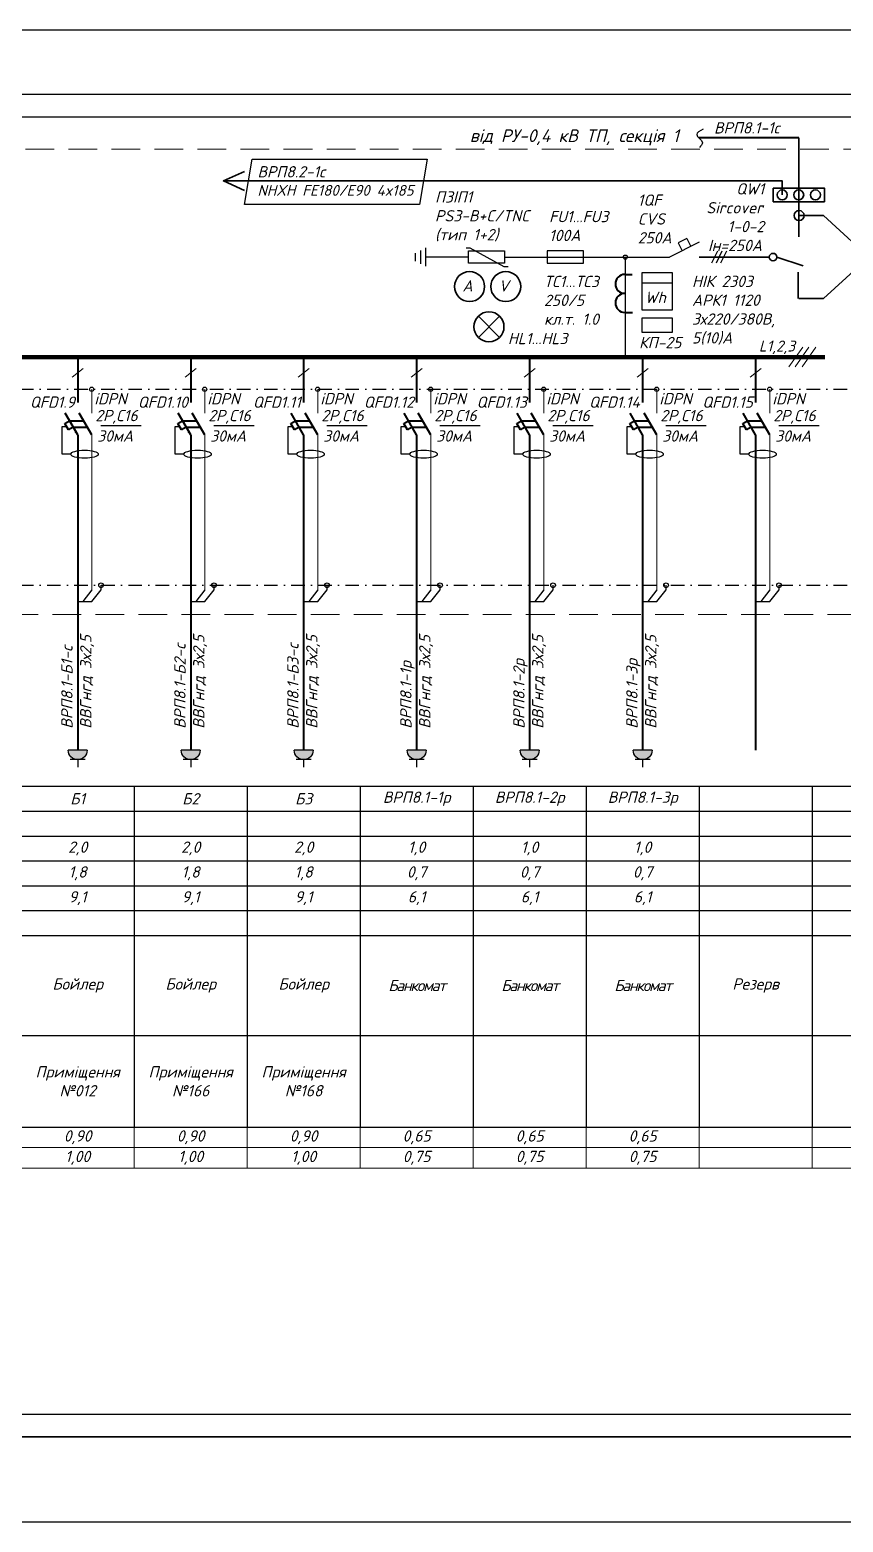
# Model space of a CAD drawing. Header units: millimetres. Extents: x -122434 to 1506205, y -201405 to 386015.
# Drawn here: x 856224 to 874218, y 152711 to 185736 of the extents above; entities that cross this region are included whole.
import ezdxf
from ezdxf.enums import TextEntityAlignment as Align

# ---------------------------------------------------------------- set-up
doc = ezdxf.new("R2010")
doc.units = ezdxf.units.MM
doc.linetypes.add('DASHDOTX2', pattern=[2, 1, -0.5, 0, -0.5])
doc.linetypes.add('DASHED', pattern=[9.525, 6.35, -3.175])
doc.layers.get('Defpoints').update_dxf_attribs({"color": 4})
doc.layers.add('Cхема', color=7, linetype='Continuous')
doc.layers.add('E_Зміни', color=7, linetype='Continuous')
doc.layers.add('Рамка внешняя', color=4, linetype='Continuous', lineweight=30, plot=False)
doc.styles.add('GOST 2.304', font='isocpeui.ttf')
doc.styles.add('ICO', font='isocpeui.ttf')
doc.styles.add('ГОСТ 2.304', font='isocpeui.ttf')

# ---------------------------------------------------------------- blocks, each defined once
blk = doc.blocks.new('*T76')
at = {"color": 0, "lineweight": -2, "transparency": 16777216}
for p, q in [((0, 0), (4000, 0)), ((0, 0), (0, -7540)), ((19000, 0), (19000, -3300)), ((24000, 0), (24000, -1650)), ((26500, 0), (26500, -7540)), ((29000, 0), (29000, -7540)), ((31500, 0), (31500, -7540)), ((34000, 0), (34000, -1100)), ((36500, 0), (36500, -1100)), ((39000, 0), (39000, -1100)), ((46500, 0), (46500, -1650)), ((49000, 0), (49000, -7540)), ((51500, 0), (51500, -7540)), ((54000, 0), (54000, -7540)), ((56500, 0), (56500, -1100)), ((59000, 0), (59000, -7540)), ((61500, 0), (61500, -7540)), ((64000, 0), (64000, -7540)), ((66500, 0), (66500, -7540)), ((69000, 0), (69000, -7540)), ((71500, 0), (71500, -7540)), ((81500, 0), (81500, -7540)), ((84000, 0), (84000, -3300)), ((86500, 0), (86500, -7540)), ((0, -550), (74000, -550)), ((4000, -550), (4000, -2200)), ((6500, -550), (6500, -1100)), ((14000, -550), (14000, -1650)), ((21500, -550), (21500, -1650)), ((41500, -550), (41500, -1650)), ((74000, -550), (74000, -7540)), ((76500, -550), (86500, -550)), ((79000, -550), (79000, -2200)), ((0, -1100), (11500, -1100)), ((14000, -1100), (16500, -1100)), ((16500, -1100), (16500, -1650)), ((19000, -1100), (21500, -1100)), ((24000, -1100), (31500, -1100)), ((41500, -1100), (64000, -1100)), ((66500, -1100), (69000, -1100)), ((71500, -1100), (74000, -1100)), ((76500, -1100), (79000, -1100)), ((76500, -1100), (76500, -2200)), ((0, -1650), (31500, -1650)), ((39000, -1650), (86500, -1650)), ((56500, -1650), (56500, -7540)), ((0, -2200), (6500, -2200)), ((6500, -2200), (6500, -3300)), ((16500, -2200), (19000, -2200)), ((24000, -2200), (31500, -2200)), ((44000, -2200), (46500, -2200)), ((46500, -2200), (46500, -3300)), ((51500, -2200), (76500, -2200)), ((79000, -2200), (86500, -2200)), ((0, -2750), (6500, -2750)), ((16500, -2750), (19000, -2750)), ((44000, -2750), (46500, -2750)), ((79000, -2750), (79000, -7540)), ((0, -3300), (11500, -3300)), ((4000, -3300), (4000, -7540)), ((24000, -3300), (31500, -3300)), ((39000, -3300), (74000, -3300)), ((41500, -3300), (41500, -7540)), ((76500, -3300), (86500, -3300)), ((0, -5515), (11500, -5515)), ((6500, -5515), (6500, -7540)), ((9000, -5515), (9000, -7540)), ((11500, -5515), (11500, -7540)), ((14000, -5515), (14000, -7540)), ((16500, -5515), (19000, -5515)), ((16500, -5515), (16500, -7540)), ((19000, -5515), (19000, -7540)), ((21500, -5515), (21500, -7540)), ((24000, -5515), (31500, -5515)), ((24000, -5515), (24000, -7540)), ((39000, -5515), (74000, -5515)), ((44000, -5515), (44000, -7540)), ((46500, -5515), (46500, -7540)), ((76500, -5515), (86500, -5515)), ((84000, -5515), (84000, -7540)), ((0, -7540), (31500, -7540)), ((39000, -7540), (74000, -7540)), ((76500, -7540), (86500, -7540))]:
    blk.add_line(p, q, dxfattribs=at)
at = {"color": 0, "linetype": 'ByBlock', "lineweight": -2, "transparency": 16777216}
for p, q in [((4000, 0), (86500, 0)), ((4000, 0), (4000, -550)), ((6500, 0), (6500, -550)), ((9000, 0), (9000, -5515)), ((11500, 0), (11500, -5515)), ((14000, 0), (14000, -550)), ((16500, 0), (16500, -1100)), ((21500, 0), (21500, -550)), ((41500, 0), (41500, -550)), ((44000, 0), (44000, -5515)), ((74000, 0), (74000, -550)), ((76500, 0), (76500, -1100)), ((79000, 0), (79000, -550)), ((74000, -550), (76500, -550)), ((6500, -1100), (6500, -2200)), ((11500, -1100), (14000, -1100)), ((16500, -1100), (19000, -1100)), ((21500, -1100), (24000, -1100)), ((31500, -1100), (41500, -1100)), ((34000, -1100), (34000, -7540)), ((36500, -1100), (36500, -7540)), ((39000, -1100), (39000, -7540)), ((56500, -1100), (56500, -1650)), ((64000, -1100), (66500, -1100)), ((69000, -1100), (71500, -1100)), ((74000, -1100), (76500, -1100)), ((79000, -1100), (86500, -1100)), ((14000, -1650), (14000, -5515)), ((16500, -1650), (16500, -5515)), ((21500, -1650), (21500, -5515)), ((24000, -1650), (24000, -5515)), ((31500, -1650), (39000, -1650)), ((41500, -1650), (41500, -3300)), ((46500, -1650), (46500, -2200)), ((4000, -2200), (4000, -3300)), ((6500, -2200), (16500, -2200)), ((19000, -2200), (24000, -2200)), ((31500, -2200), (44000, -2200)), ((46500, -2200), (51500, -2200)), ((76500, -2200), (79000, -2200)), ((76500, -2200), (76500, -7540)), ((79000, -2200), (79000, -2750)), ((6500, -2750), (16500, -2750)), ((19000, -2750), (44000, -2750)), ((46500, -2750), (86500, -2750)), ((6500, -3300), (6500, -5515)), ((11500, -3300), (24000, -3300)), ((19000, -3300), (19000, -5515)), ((31500, -3300), (39000, -3300)), ((46500, -3300), (46500, -5515)), ((74000, -3300), (76500, -3300)), ((84000, -3300), (84000, -5515)), ((11500, -5515), (16500, -5515)), ((19000, -5515), (24000, -5515)), ((31500, -5515), (39000, -5515)), ((74000, -5515), (76500, -5515)), ((31500, -7540), (39000, -7540)), ((56500, -7540), (56500, -8447)), ((74000, -7540), (76500, -7540)), ((74000, -7540), (74000, -8447)), ((79000, -7994), (79000, -8447))]:
    blk.add_line(p, q, dxfattribs=at)
at = {"layer": 'Defpoints', "color": 8, "linetype": 'ByBlock', "lineweight": 0, "transparency": 16777216}
for p, q in [((0, -7540), (0, -8447)), ((4000, -7540), (4000, -8447)), ((6500, -7540), (6500, -8447)), ((9000, -7540), (9000, -8447)), ((11500, -7540), (11500, -8447)), ((14000, -7540), (14000, -8447)), ((16500, -7540), (16500, -8447)), ((19000, -7540), (19000, -8447)), ((21500, -7540), (21500, -8447)), ((24000, -7540), (24000, -8447)), ((26500, -7540), (26500, -8447)), ((29000, -7540), (29000, -8447)), ((31500, -7540), (31500, -8447)), ((34000, -7540), (34000, -8447)), ((36500, -7540), (36500, -8447)), ((39000, -7540), (39000, -8447)), ((41500, -7540), (41500, -8447)), ((44000, -7540), (44000, -8447)), ((46500, -7540), (46500, -8447)), ((49000, -7540), (49000, -8447)), ((51500, -7540), (51500, -8447)), ((54000, -7540), (54000, -8447)), ((59000, -7540), (59000, -8447)), ((61500, -7540), (61500, -8447)), ((64000, -7540), (64000, -8447)), ((66500, -7540), (66500, -8447)), ((69000, -7540), (69000, -8447)), ((71500, -7540), (71500, -8447)), ((76500, -7540), (76500, -8447)), ((79000, -7540), (79000, -7994)), ((81500, -7540), (81500, -8447)), ((84000, -7540), (84000, -8447)), ((86500, -7540), (86500, -8447)), ((0, -7994), (86500, -7994)), ((0, -8447), (86500, -8447))]:
    blk.add_line(p, q, dxfattribs=at)
at = {"color": 0, "transparency": 16777216, "char_height": 250, "attachment_point": 5}
for s, insert, width, style in [('Номер по плану', (2000, -275), 3880, 'ГОСТ 2.304'), ('ЩО4', (5250, -275), 2380, 'ГОСТ 2.304'), ('ЩО3', (7750, -275), 2380, 'ГОСТ 2.304'), ('ЩКО2', (10250, -275), 2380, 'ГОСТ 2.304'), ('ЕСК-1', (12750, -275), 2380, 'ГОСТ 2.304'), ('ЕСК-2', (15250, -275), 2380, 'ГОСТ 2.304'), ('ЩЗО2', (17750, -275), 2380, 'ГОСТ 2.304'), ('ЕСК-1о', (20250, -275), 2380, 'ГОСТ 2.304'), ('ЕСК-2о', (22750, -275), 2380, 'ГОСТ 2.304'), ('Б1', (25250, -275), 2380, 'ГОСТ 2.304'), ('Б2', (27750, -275), 2380, 'ГОСТ 2.304'), ('Б3', (30250, -275), 2380, 'ГОСТ 2.304'), ('{\\C256;ВРП8.1-1р}', (32750, -275), 2380, 'ГОСТ 2.304'), ('{\\C256;ВРП8.1-2р}', (35250, -275), 2380, 'ГОСТ 2.304'), ('{\\C256;ВРП8.1-3р}', (37750, -275), 2380, 'ГОСТ 2.304'), ('ЩЗО3', (45250, -275), 2380, 'ГОСТ 2.304'), ('Т179.1', (47750, -275), 2380, 'ГОСТ 2.304'), ('Т179.2', (50250, -275), 2380, 'ГОСТ 2.304'), ('Т009 ', (52750, -275), 2380, 'ГОСТ 2.304'), ('EK-1', (57750, -275), 2380, 'ГОСТ 2.304'), ('EK-2', (60250, -275), 2380, 'ГОСТ 2.304'), ('EK-3', (62750, -275), 2380, 'ГОСТ 2.304'), ('EK-4', (65250, -275), 2380, 'ГОСТ 2.304'), ('EK-5', (67750, -275), 2380, 'ГОСТ 2.304'), ('EK-6', (70250, -275), 2380, 'ГОСТ 2.304'), ('EK-7', (72750, -275), 2380, 'ГОСТ 2.304'), ('EK-8', (75250, -275), 2380, 'ГОСТ 2.304'), ('В16', (80250, -275), 2380, 'ГОСТ 2.304'), ('В13', (82750, -275), 2380, 'ГОСТ 2.304'), ('Тип', (2000, -825), 3880, 'ГОСТ 2.304'), ('Рвст., кВт', (2000, -1375), 3880, 'ГОСТ 2.304'), ('8.2', (5250, -1375), 2380, 'ГОСТ 2.304'), ('7,0', (7750, -1375), 2380, 'ГОСТ 2.304'), ('9,5', (10250, -1375), 2380, 'ГОСТ 2.304'), ('7,5', (12750, -1375), 2380, 'ГОСТ 2.304'), ('7,5', (15250, -1375), 2380, 'ГОСТ 2.304'), ('5,0', (17750, -1375), 2380, 'ГОСТ 2.304'), ('0,5', (20250, -1375), 2380, 'ГОСТ 2.304'), ('0,5', (22750, -1375), 2380, 'ГОСТ 2.304'), ('2,0', (25250, -1375), 2380, 'ГОСТ 2.304'), ('2,0', (27750, -1375), 2380, 'ГОСТ 2.304'), ('2,0', (30250, -1375), 2380, 'ГОСТ 2.304'), ('1,0', (32750, -1375), 2380, 'ГОСТ 2.304'), ('1,0', (35250, -1375), 2380, 'ГОСТ 2.304'), ('1,0', (37750, -1375), 2380, 'ГОСТ 2.304'), ('60', (45250, -1375), 2380, 'GOST 2.304'), ('12', (47750, -1375), 2380, 'ГОСТ 2.304'), ('15,5', (50250, -1375), 2380, 'ГОСТ 2.304'), ('15,5', (52750, -1375), 2380, 'ГОСТ 2.304'), ('2,5', (57750, -1375), 2380, 'ГОСТ 2.304'), ('4,0', (60250, -1375), 2380, 'ГОСТ 2.304'), ('4,0', (62750, -1375), 2380, 'ГОСТ 2.304'), ('2,5', (65250, -1375), 2380, 'ГОСТ 2.304'), ('1,5', (67750, -1375), 2380, 'ГОСТ 2.304'), ('2,0', (70250, -1375), 2380, 'ГОСТ 2.304'), ('1,5', (72750, -1375), 2380, 'ГОСТ 2.304'), ('3,0', (75250, -1375), 2380, 'ГОСТ 2.304'), ('0,02', (80250, -1375), 2380, 'ГОСТ 2.304'), ('0,12', (82750, -1375), 2380, 'ГОСТ 2.304'), ('Рр., кВт', (2000, -1925), 3880, 'ГОСТ 2.304'), ('8,2', (5250, -1925), 2380, 'ГОСТ 2.304'), ('5,6', (7750, -1925), 2380, 'ГОСТ 2.304'), ('9,5', (10250, -1925), 2380, 'ГОСТ 2.304'), ('7,5', (12750, -1925), 2380, 'ГОСТ 2.304'), ('7,5', (15250, -1925), 2380, 'ГОСТ 2.304'), ('5,0', (17750, -1925), 2380, 'ГОСТ 2.304'), ('0,0', (20250, -1925), 2380, 'ГОСТ 2.304'), ('0,0', (22750, -1925), 2380, 'ГОСТ 2.304'), ('1,8', (25250, -1925), 2380, 'ГОСТ 2.304'), ('1,8', (27750, -1925), 2380, 'ГОСТ 2.304'), ('1,8', (30250, -1925), 2380, 'ГОСТ 2.304'), ('0,7', (32750, -1925), 2380, 'ГОСТ 2.304'), ('0,7', (35250, -1925), 2380, 'ГОСТ 2.304'), ('0,7', (37750, -1925), 2380, 'ГОСТ 2.304'), ('60,0', (45250, -1925), 2380, 'ГОСТ 2.304'), ('12,0', (47750, -1925), 2380, 'ГОСТ 2.304'), ('15,5', (50250, -1925), 2380, 'ГОСТ 2.304'), ('15,5', (52750, -1925), 2380, 'ГОСТ 2.304'), ('2,3', (57750, -1925), 2380, 'ГОСТ 2.304'), ('3,6', (60250, -1925), 2380, 'ГОСТ 2.304'), ('3,6', (62750, -1925), 2380, 'ГОСТ 2.304'), ('2,3', (65250, -1925), 2380, 'ГОСТ 2.304'), ('1,4', (67750, -1925), 2380, 'ГОСТ 2.304'), ('1,8', (70250, -1925), 2380, 'ГОСТ 2.304'), ('1,4', (72750, -1925), 2380, 'ГОСТ 2.304'), ('2,4', (75250, -1925), 2380, 'GOST 2.304'), ('0,01', (80250, -1925), 2380, 'ГОСТ 2.304'), ('0,1', (82750, -1925), 2380, 'ГОСТ 2.304'), ('Іном.', (2000, -2475), 3880, 'ГОСТ 2.304'), ('13,6', (5250, -2475), 2380, 'ГОСТ 2.304'), ('11,8', (7750, -2475), 2380, 'ГОСТ 2.304'), ('14,7', (10250, -2475), 2380, 'ГОСТ 2.304'), ('17,0', (12750, -2475), 2380, 'ГОСТ 2.304'), ('17,0', (15250, -2475), 2380, 'ГОСТ 2.304'), ('8,5', (17750, -2475), 2380, 'ГОСТ 2.304'), ('2,5', (20250, -2475), 2380, 'ГОСТ 2.304'), ('2,5', (22750, -2475), 2380, 'ГОСТ 2.304'), ('9,1', (25250, -2475), 2380, 'ГОСТ 2.304'), ('9,1', (27750, -2475), 2380, 'ГОСТ 2.304'), ('9,1', (30250, -2475), 2380, 'ГОСТ 2.304'), ('6,1', (32750, -2475), 2380, 'ГОСТ 2.304'), ('6,1', (35250, -2475), 2380, 'ГОСТ 2.304'), ('6,1', (37750, -2475), 2380, 'ГОСТ 2.304'), ('99,2', (45250, -2475), 2380, 'ГОСТ 2.304'), ('19,0', (47750, -2475), 2380, 'ГОСТ 2.304'), ('24,6', (50250, -2475), 2380, 'ГОСТ 2.304'), ('24,6', (52750, -2475), 2380, 'ГОСТ 2.304'), ('11,4', (57750, -2475), 2380, 'ГОСТ 2.304'), ('18,2', (60250, -2475), 2380, 'ГОСТ 2.304'), ('18,2', (62750, -2475), 2380, 'ГОСТ 2.304'), ('11,4', (65250, -2475), 2380, 'ГОСТ 2.304'), ('6,8', (67750, -2475), 2380, 'ГОСТ 2.304'), ('9,1', (70250, -2475), 2380, 'ГОСТ 2.304'), ('6,8', (72750, -2475), 2380, 'ГОСТ 2.304'), ('13,6', (75250, -2475), 2380, 'ГОСТ 2.304'), ('0,1', (80250, -2475), 2380, 'ГОСТ 2.304'), ('0,7', (82750, -2475), 2380, 'ГОСТ 2.304'), ('Іп', (2000, -3025), 3880, 'ГОСТ 2.304'), ('Щит кабельного обігріву водостічних лотків', (10250, -4408), 2380, 'ГОСТ 2.304'), ('Системи зовнішнього декоративно- го освітлення (перспектива)', (45250, -4408), 2380, 'ГОСТ 2.304'), ('Щит освітлення (стадіон)', (5250, -4408), 2380, 'ГОСТ 2.304'), ('Щит зовнішнього освітлення ', (17750, -4408), 2380, 'ГОСТ 2.304'), ('Ремонтне освітлення ескалатора 1', (20250, -4408), 2380, 'ГОСТ 2.304'), ('Ремонтне освітлення ескалатора 2', (22750, -4408), 2380, 'ГОСТ 2.304'), ('Конвектори К012, К013, К014', (65250, -4408), 2380, 'ГОСТ 2.304'), ('{\\T0.95;\\C7;Найменування обладнання за планом}', (2000, -4408), 3880, 'ГОСТ 2.304'), ('Щит освітлення', (7750, -4408), 2380, 'ГОСТ 2.304'), ('Ескалатор 1', (12750, -4408), 2380, 'ГОСТ 2.304'), ('Ескалатор 2', (15250, -4408), 2380, 'ГОСТ 2.304'), ('Бойлер', (25250, -4408), 2380, 'ГОСТ 2.304'), ('Бойлер', (27750, -4408), 2380, 'ГОСТ 2.304'), ('Бойлер', (30250, -4408), 2380, 'ГОСТ 2.304'), ('{\\T0.85;\\C7;Банкомат}', (32750, -4408), 2380, 'ГОСТ 2.304'), ('{\\T0.85;\\C7;Банкомат}', (35250, -4408), 2380, 'ГОСТ 2.304'), ('{\\T0.85;\\C7;Банкомат}', (37750, -4408), 2380, 'ГОСТ 2.304'), ('Резерв', (40250, -4408), 2380, 'ГОСТ 2.304'), ('Теплова завіса Т179.1', (47750, -4408), 2380, 'ГОСТ 2.304'), ('Теплова завіса Т179.2', (50250, -4408), 2380, 'ГОСТ 2.304'), ('Теплова завіса Т009', (52750, -4408), 2380, 'ГОСТ 2.304'), ('Резерв', (55250, -4408), 2380, 'ГОСТ 2.304'), ('Конвектори К165, К187', (57750, -4408), 2380, 'ГОСТ 2.304'), ('Конвектори К206.1, К206.2', (60250, -4408), 2380, 'ГОСТ 2.304'), ('Конвектори К206.3, К206.4', (62750, -4408), 2380, 'ГОСТ 2.304'), ('Конвектор К011', (67750, -4408), 2380, 'ГОСТ 2.304'), ('Конвектор К204', (70250, -4408), 2380, 'ГОСТ 2.304'), ('Конвектор К205', (72750, -4408), 2380, 'ГОСТ 2.304'), ('{\\C256;Конвектори К204.1 К204.2}', (75250, -4408), 2380, 'ГОСТ 2.304'), ('Резерв', (77750, -4408), 2380, 'ГОСТ 2.304'), ('Вентилятор', (80250, -4408), 2380, 'ГОСТ 2.304'), ('Вентилятор', (82750, -4408), 2380, 'ГОСТ 2.304'), ('Резерв', (85250, -4408), 2380, 'ГОСТ 2.304'), ('Приміщення №302', (5250, -6528), 2380, 'ГОСТ 2.304'), ('Електро- щитова №011', (7750, -6528), 2380, 'ГОСТ 2.304'), ('Електро- щитова №011', (10250, -6528), 2380, 'ГОСТ 2.304'), ('Приміщення №177', (12750, -6528), 2380, 'ГОСТ 2.304'), ('Приміщення №177', (15250, -6528), 2380, 'ГОСТ 2.304'), ('Приміщення №177', (17750, -6528), 2380, 'ГОСТ 2.304'), ('Приміщення №177', (20250, -6528), 2380, 'ГОСТ 2.304'), ('Приміщення №177', (22750, -6528), 2380, 'ГОСТ 2.304'), ('Приміщення №012', (25250, -6528), 2380, 'ГОСТ 2.304'), ('Приміщення №166', (27750, -6528), 2380, 'ГОСТ 2.304'), ('Приміщення №168', (30250, -6528), 2380, 'ГОСТ 2.304'), ('Електро- щитова №011', (45250, -6528), 2380, 'ГОСТ 2.304'), ('Приміщення №179', (47750, -6528), 2380, 'ГОСТ 2.304'), ('Приміщення №179', (50250, -6528), 2380, 'ГОСТ 2.304'), ('Приміщення №009', (52750, -6528), 2380, 'ГОСТ 2.304'), ('Приміщення №165, №187', (57750, -6528), 2380, 'ГОСТ 2.304'), ('Сходова клітка №206', (60250, -6528), 2380, 'ГОСТ 2.304'), ('Сходова клітка №206', (62750, -6528), 2380, 'ГОСТ 2.304'), ('Приміщення №012, №013, №014', (65250, -6528), 2380, 'ГОСТ 2.304'), ('Приміщення №011', (67750, -6528), 2380, 'ГОСТ 2.304'), ('Сходова клітка №204', (70250, -6528), 2380, 'ГОСТ 2.304'), ('Сходова клітка №205', (72750, -6528), 2380, 'ГОСТ 2.304'), ('Сходова клітка №204, сходова клітка С1', (75250, -6528), 2380, 'ГОСТ 2.304'), ('Електро- щитова №011', (80250, -6528), 2380, 'ГОСТ 2.304'), ('Покрівля в осях Ж-10', (82750, -6528), 2380, 'ГОСТ 2.304'), ('{\\T0.95;\\C7;Місце встановлення}', (2000, -6528), 3880, 'ГОСТ 2.304')]:
    blk.add_mtext(s, dxfattribs=dict(at, insert=insert, width=width, style=style))
at = {"color": 7, "true_color": 0xffffff, "transparency": 16777216, "char_height": 250, "attachment_point": 5}
for s, insert, width, style in [('Кп', (2000, -7767), 3880, 'ГОСТ 2.304'), ('1', (5250, -7767), 2380, 'GOST 2.304'), ('0,80', (7750, -7767), 2380, 'ГОСТ 2.304'), ('1,00', (10250, -7767), 2380, 'ГОСТ 2.304'), ('1,00', (12750, -7767), 2380, 'ГОСТ 2.304'), ('1,00', (15250, -7767), 2380, 'ГОСТ 2.304'), ('1,00', (17750, -7767), 2380, 'ГОСТ 2.304'), ('0,00', (20250, -7767), 2380, 'ГОСТ 2.304'), ('0,00', (22750, -7767), 2380, 'ГОСТ 2.304'), ('0,90', (25250, -7767), 2380, 'ГОСТ 2.304'), ('0,90', (27750, -7767), 2380, 'ГОСТ 2.304'), ('0,90', (30250, -7767), 2380, 'ГОСТ 2.304'), ('0,65', (32750, -7767), 2380, 'ГОСТ 2.304'), ('0,65', (35250, -7767), 2380, 'ГОСТ 2.304'), ('0,65', (37750, -7767), 2380, 'ГОСТ 2.304'), ('1', (45250, -7767), 2380, 'GOST 2.304'), ('1,00', (47750, -7767), 2380, 'ГОСТ 2.304'), ('1,00', (50250, -7767), 2380, 'ГОСТ 2.304'), ('1,00', (52750, -7767), 2380, 'ГОСТ 2.304'), ('0,00', (55250, -7767), 2380, 'ГОСТ 2.304'), ('0,90', (57750, -7767), 2380, 'ГОСТ 2.304'), ('0,90', (60250, -7767), 2380, 'ГОСТ 2.304'), ('0,90', (62750, -7767), 2380, 'ГОСТ 2.304'), ('0,90', (65250, -7767), 2380, 'ГОСТ 2.304'), ('0,90', (67750, -7767), 2380, 'ГОСТ 2.304'), ('0,90', (70250, -7767), 2380, 'ГОСТ 2.304'), ('0,90', (72750, -7767), 2380, 'ГОСТ 2.304'), ('0,80', (75250, -7767), 2380, 'ГОСТ 2.304'), ('0,70', (80250, -7767), 2380, 'ГОСТ 2.304'), ('0,70', (82750, -7767), 2380, 'ГОСТ 2.304'), ('cos ф', (2000, -8220), 3880, 'ГОСТ 2.304'), ('0,92', (5250, -8220), 2380, 'GOST 2.304'), ('0,90', (7750, -8220), 2380, 'ГОСТ 2.304'), ('0,98', (10250, -8220), 2380, 'ГОСТ 2.304'), ('0,67', (12750, -8220), 2380, 'ГОСТ 2.304'), ('0,67', (15250, -8220), 2380, 'ГОСТ 2.304'), ('0,90', (17750, -8220), 2380, 'ГОСТ 2.304'), ('0,92', (20250, -8220), 2380, 'ГОСТ 2.304'), ('0,92', (22750, -8220), 2380, 'ГОСТ 2.304'), ('1,00', (25250, -8220), 2380, 'ГОСТ 2.304'), ('1,00', (27750, -8220), 2380, 'ГОСТ 2.304'), ('1,00', (30250, -8220), 2380, 'ГОСТ 2.304'), ('0,75', (32750, -8220), 2380, 'ГОСТ 2.304'), ('0,75', (35250, -8220), 2380, 'ГОСТ 2.304'), ('0,75', (37750, -8220), 2380, 'ГОСТ 2.304'), ('0,92', (45250, -8220), 2380, 'GOST 2.304'), ('0,96', (47750, -8220), 2380, 'ГОСТ 2.304'), ('0,96', (50250, -8220), 2380, 'ГОСТ 2.304'), ('0,96', (52750, -8220), 2380, 'ГОСТ 2.304'), ('0,00', (55250, -8220), 2380, 'ГОСТ 2.304'), ('1,00', (57750, -8220), 2380, 'ГОСТ 2.304'), ('1,00', (60250, -8220), 2380, 'ГОСТ 2.304'), ('1,00', (62750, -8220), 2380, 'ГОСТ 2.304'), ('1,00', (65250, -8220), 2380, 'ГОСТ 2.304'), ('1,00', (67750, -8220), 2380, 'ГОСТ 2.304'), ('1,00', (70250, -8220), 2380, 'ГОСТ 2.304'), ('1,00', (72750, -8220), 2380, 'ГОСТ 2.304'), ('1,00', (75250, -8220), 2380, 'ГОСТ 2.304'), ('0,65', (80250, -8220), 2380, 'ГОСТ 2.304'), ('0,75', (82750, -8220), 2380, 'ГОСТ 2.304')]:
    blk.add_mtext(s, dxfattribs=dict(at, insert=insert, width=width, style=style))
blk = doc.blocks.new('*U159')
at = {"color": 0, "lineweight": 40}
for p, q in [((0, 0), (0, -1005)), ((0, -1720), (-280, -1240)), ((311, -1720), (31, -1240)), ((-284, -1468), (-180, -1408)), ((-204, -1607), (-284, -1468)), ((-100, -1547), (-204, -1607)), ((-181, -1409), (130, -1409)), ((-100, -1547), (210, -1547))]:
    blk.add_line(p, q, dxfattribs=at)
at = {"color": 0, "lineweight": 13}
blk.add_line((-124, -441), (124, -256), dxfattribs=at)
at = {"color": 0, "lineweight": 9}
for p, q in [((311, -711), (311, -1240)), ((311, -2461), (311, -1720)), ((311, -2941), (311, -2461)), ((311, -5151), (311, -2941))]:
    blk.add_line(p, q, dxfattribs=at)
blk.add_line((516, -1512), (1402, -1512))
at = {"lineweight": 40}
for p, q in [((0, -1720), (0, -2226)), ((0, -2226), (0, -2941)), ((0, -2941), (0, -4529))]:
    blk.add_line(p, q, dxfattribs=at)
at = {"color": 0}
blk.add_lwpolyline([(-151, -2149), (-346, -2149), (-346, -1537), (-244, -1537)], dxfattribs=at)
blk.add_circle((311, -711), 46.3, dxfattribs=at)
blk.add_ellipse((153, -2149), major_axis=(-304, 0), ratio=0.29336, dxfattribs=at)
at = {"color": 0, "lineweight": 40}
blk.add_point((-37, -1659), dxfattribs=at)
at = {"style": 'ГОСТ 2.304'}
blk.add_attdef('QF', text='', height=250, dxfattribs=at).set_placement((-61, -997), align=Align.MIDDLE_RIGHT)
at = {"lineweight": 50, "style": 'ГОСТ 2.304'}
for tag, p in [('ТYPE', (369, -1046)), ('CURRENT', (391, -1419)), ('D_CURRENT', (432, -1871))]:
    blk.add_attdef(tag, p, '', height=250, dxfattribs=at)
blk = doc.blocks.new('*U4')
h = blk.add_hatch(color=256)
h.dxf.hatch_style = 1
h.paths.add_polyline_path([(175, 0, 1), (-175, 0)])
at = {"color": 0, "linetype": 'Continuous', "lineweight": 30}
for p, q in [((0, 175), (0, 315)), ((0, 175), (0, 315)), ((0, 175), (0, 315)), ((175, 0), (-175, 0)), ((140, 175), (-140, 175))]:
    blk.add_line(p, q, dxfattribs=at)
blk.add_arc((0, 0), 175, 0, 180, dxfattribs=at)
blk = doc.blocks.new('A4x5')
at = {"lineweight": 30, "ltscale": 100}
blk.add_lwpolyline([(-103000, 500), (-500, 500), (-500, 29200), (-103000, 29200)], close=True, dxfattribs=at)
at = {"layer": 'Рамка внешняя', "ltscale": 100}
blk.add_lwpolyline([(-105000, 0), (0, 0), (0, 29700), (-105000, 29700)], close=True, dxfattribs=at)

msp = doc.modelspace()

# ---------------------------------------------------------------- linework, layer by layer
at = {"lineweight": 40, "ltscale": 300}
for p, q in [((873234, 183343), (871031, 183343)), ((857282, 173965), (857282, 169795)), ((859782, 173965), (859782, 169795)), ((862282, 173965), (862282, 169795)), ((864782, 173965), (864782, 169795)), ((867282, 173965), (867282, 169795)), ((869782, 173965), (869782, 169795)), ((872282, 173965), (872282, 169795))]:
    msp.add_line(p, q, dxfattribs=at)
at = {"color": 0, "lineweight": 30, "ltscale": 300}
for p, q in [((871031, 181034), (870377, 180707)), ((870761, 181121), (870567, 181024)), ((870567, 181024), (870656, 180846)), ((870761, 181121), (870850, 180943)), ((869399, 178494), (869399, 180707))]:
    msp.add_line(p, q, dxfattribs=at)
at = {"color": 7, "lineweight": 30, "ltscale": 300}
for p, q in [((865927, 180707), (864984, 180707)), ((865966, 180908), (865877, 180908)), ((866716, 180493), (865966, 180908)), ((866727, 180707), (870377, 180707)), ((866806, 180493), (866716, 180493)), ((869774, 180138), (870434, 180138))]:
    msp.add_line(p, q, dxfattribs=at)
at = {"color": 0, "ltscale": 300}
for p, q in [((871439, 180837), (871308, 180576)), ((871537, 180837), (871406, 180576)), ((871635, 180837), (871505, 180576)), ((857799, 173344), (857799, 173444)), ((860299, 173344), (860299, 173444)), ((862799, 173344), (862799, 173444)), ((865299, 173344), (865299, 173444)), ((867799, 173344), (867799, 173444)), ((870299, 173344), (870299, 173444)), ((872799, 173344), (872799, 173444)), ((857273, 173084), (857597, 173084)), ((857593, 173343), (857396, 173084)), ((857597, 173084), (857799, 173344)), ((859773, 173084), (860097, 173084)), ((860093, 173343), (859896, 173084)), ((860097, 173084), (860299, 173344)), ((862273, 173084), (862597, 173084)), ((862593, 173343), (862396, 173084)), ((862597, 173084), (862799, 173344)), ((864773, 173084), (865097, 173084)), ((865093, 173343), (864896, 173084)), ((865097, 173084), (865299, 173344)), ((867273, 173084), (867597, 173084)), ((867593, 173343), (867396, 173084)), ((867597, 173084), (867799, 173344)), ((869773, 173084), (870097, 173084)), ((870093, 173343), (869896, 173084)), ((870097, 173084), (870299, 173344)), ((872273, 173084), (872597, 173084)), ((872593, 173343), (872396, 173084)), ((872597, 173084), (872799, 173344))]:
    msp.add_line(p, q, dxfattribs=at)
at = {"color": 7, "lineweight": 40, "ltscale": 300}
for p, q in [((869389, 180323), (869553, 180323)), ((869389, 179482), (869559, 179482))]:
    msp.add_line(p, q, dxfattribs=at)
at = {"lineweight": 15, "ltscale": 300}
for p, q in [((873324, 178713), (873019, 178276)), ((873459, 178713), (873153, 178276)), ((873615, 178713), (873309, 178276))]:
    msp.add_line(p, q, dxfattribs=at)
at = {"color": 0, "linetype": 'DASHDOTX2', "ltscale": 300}
msp.add_line((836801, 177783), (918532, 177783), dxfattribs=at)
at = {"linetype": 'DASHDOTX2', "ltscale": 300}
msp.add_line((836801, 173444), (918532, 173444), dxfattribs=at)
msp.add_xline((1302, 154602), (-1, 0))
at = {"color": 3}
msp.add_lwpolyline([(827598, 185736), (935748, 185736), (935748, 152711), (827598, 152711)], close=True, dxfattribs=at)
at = {"linetype": 'DASHED', "lineweight": 18, "ltscale": 100}
msp.add_lwpolyline([(836122, 183093), (919271, 183093), (919271, 172795), (836122, 172795)], close=True, dxfattribs=at)
at = {"color": 7, "lineweight": 30, "ltscale": 100}
for points in [[(864757, 180618), (864757, 180795)], [(864871, 180561), (864871, 180853)], [(864984, 180503), (864984, 180910)]]:
    msp.add_lwpolyline(points, dxfattribs=at)
for points in [[(865927, 180570), (865927, 180844), (866727, 180844), (866727, 180570)], [(868470, 180570), (868470, 180844), (867671, 180844), (867671, 180570)], [(869774, 180366), (870434, 180366), (870434, 179533), (869774, 179533)], [(869774, 179366), (870434, 179366), (870434, 179040), (869774, 179040)]]:
    msp.add_lwpolyline(points, close=True, dxfattribs=at)
at = {"color": 0, "lineweight": 40, "ltscale": 100, "const_width": 100}
msp.add_lwpolyline([(836775, 178494), (873818, 178494)], dxfattribs=at)
at = {"color": 0, "lineweight": 30}
msp.add_circle((869399, 180707, 0), 46.3, dxfattribs=at)
at = {"color": 0}
for centre in [(857799, 173444), (860299, 173444), (862799, 173444), (865299, 173444), (867799, 173444), (870299, 173444), (872799, 173444)]:
    msp.add_circle(centre, 51.8, dxfattribs=at)
at = {"color": 7, "lineweight": 40}
for centre in [(869389, 180112, 0), (869389, 179693, 0)]:
    msp.add_arc(centre, 211, 90, 270, dxfattribs=at)
at = {"color": 7}
msp.add_spline([(871120, 183541, 0), (870977, 183419, 0), (871104, 183238, 0), (871041, 183132, 0)], degree=3, dxfattribs=at)
at = {"layer": 'Cхема', "lineweight": 35}
for p, q in [((873234, 183343), (873234, 181159)), ((873231, 181625), (873786, 181625)), ((873786, 181625), (875778, 179788)), ((875778, 181625), (873786, 179788)), ((872583, 180707), (871031, 180707)), ((873333, 180515), (872749, 180707)), ((873221, 180373), (873221, 179788)), ((873234, 179788), (873786, 179788)), ((866616, 178930), (866147, 179399)), ((866147, 178930), (866616, 179399))]:
    msp.add_line(p, q, dxfattribs=at)
for points in [[(860974, 182183), (860508, 182392), (860974, 182600)], [(872871, 182083), (872871, 182392), (860508, 182392)]]:
    msp.add_lwpolyline(points, dxfattribs=at)
at = {"layer": 'Cхема', "lineweight": 35, "elevation": 0}
msp.add_lwpolyline([(872672, 182233), (873802, 182233), (873802, 181933), (872672, 181933)], close=True, dxfattribs=at)
at = {"layer": 'Cхема', "lineweight": 35}
for centre, radius in [((872871, 182083), 111), ((873234, 182083), 111), ((873604, 182083), 111), ((873243, 181625, 0), 111), ((873243, 181625, 0), 111), ((872666, 180707, 0), 83.3), ((865953, 180055, 0), 332), ((866754, 180055, 0), 332), ((866382, 179165, 0), 332)]:
    msp.add_circle(centre, radius, dxfattribs=at)
at = {"layer": 'E_Зміни', "color": 1}
msp.add_lwpolyline([(861144, 182874), (865014, 182874), (864846, 181872), (860976, 181872)], close=True, dxfattribs=at)

# ---------------------------------------------------------------- block references
at = {"color": 30, "lineweight": 50, "true_color": 0xf26722}
msp.add_blockref('A4x5', (934032, 154602), dxfattribs=at)
at = {"lineweight": 50}
for p, values in [((857282, 178494), {'QF': 'QFD1.9', 'ТYPE': 'iDPN', 'CURRENT': '2P,С16', 'D_CURRENT': '30мА'}), ((859782, 178494), {'QF': 'QFD1.10', 'ТYPE': 'iDPN', 'CURRENT': '2P,С16', 'D_CURRENT': '30мА'}), ((862282, 178494), {'QF': 'QFD1.11', 'ТYPE': 'iDPN', 'CURRENT': '2P,С16', 'D_CURRENT': '30мА'}), ((864782, 178494), {'QF': 'QFD1.12', 'ТYPE': 'iDPN', 'CURRENT': '2P,С16', 'D_CURRENT': '30мА'}), ((867282, 178494), {'QF': 'QFD1.13', 'ТYPE': 'iDPN', 'CURRENT': '2P,С16', 'D_CURRENT': '30мА'}), ((869782, 178494), {'QF': 'QFD1.14', 'ТYPE': 'iDPN', 'CURRENT': '2P,С16', 'D_CURRENT': '30мА'}), ((872282, 178494), {'QF': 'QFD1.15', 'ТYPE': 'iDPN', 'CURRENT': '2P,С16', 'D_CURRENT': '30мА'})]:
    msp.add_blockref('*U159', p, dxfattribs=at).add_auto_attribs(values)
at = {"xscale": -1.2, "yscale": 1.2, "zscale": 1.2, "rotation": 180}
for p in [(857282, 169795), (859782, 169795), (862282, 169795), (864782, 169795), (867282, 169795), (869782, 169795)]:
    msp.add_blockref('*U4', p, dxfattribs=at)
msp.add_blockref('*T76', (832032, 168995))

# ---------------------------------------------------------------- texts
at = {"color": 0, "lineweight": 40}
for s, height, style, p in [('ВРП8.1-1с', 250, 'GOST 2.304', (871361, 183442, 0)), ('від РУ-0,4 кВ ТП, секція 1', 281.25, 'ГОСТ 2.304', (865957, 183253, 0))]:
    msp.add_text(s, height=height, dxfattribs=dict(at, style=style)).set_placement(p)
at = {"color": 7, "lineweight": 40, "style": 'ГОСТ 2.304'}
for s, p in [('А', (865794, 179945, 0)), ('V', (866596, 179945, 0)), ('Wh', (869832, 179691, 0)), ('HL1...HL3', (866802, 178780, 0))]:
    msp.add_text(s, height=250, dxfattribs=at).set_placement(p)
at = {"color": 0, "lineweight": 9, "style": 'ICO'}
msp.add_text('L1,2,3', height=243.1, dxfattribs=at).set_placement((872354, 178617))
at = {"color": 7, "linetype": 'Continuous', "char_height": 250, "attachment_point": 4, "style": 'ГОСТ 2.304'}
for s, insert, width in [('{\\C256;ВРП8.2-1с\\H0.95833x;\\PNHXH FE180/E90 4x185}', (861260, 182392), 5211.93), ('\\pxi7.2836;{\\C256;QW1\\P\\pi4.6392;Sircover\\P\\pi6.5216;1-0-2\\P\\pi4.7968;Iн=250А}', (870029, 181591, 0), 2434.76), ('{\\C256;ПЗІП1\\PPS3-B+C/TNC\\P(тип 1+2)}', (865188, 181609, 0), 4000), ('{\\C256;1QF\\PCVS\\P250А}', (869672, 181551, 0), 4000), ('{\\C256;FU1...FU3\\P100А }', (867712, 181395, 0), 1387.26)]:
    msp.add_mtext(s, dxfattribs=dict(at, insert=insert, width=width))
at = {"ltscale": 100, "char_height": 250, "attachment_point": 1}
for s, width, insert, style in [('ТС1...ТС3\\P250/5 \\Pкл.т. 1.0', 1652.14, (867600, 180292, 0), 'ГОСТ 2.304'), ('НІК 2303 АРК1 1120\\P3х220/380В, 5(10)А', 1842.83, (870873, 180295), 'GOST 2.304'), ('КП-25', 1652.14, (869702, 178940, 0), 'ГОСТ 2.304')]:
    msp.add_mtext_dynamic_manual_height_columns(s, width=width, gutter_width=1250, heights=[0], dxfattribs=dict(at, insert=insert, style=style))
at = {"color": 7, "linetype": 'Continuous', "char_height": 250, "width": 4000, "attachment_point": 4, "rotation": 90, "style": 'ГОСТ 2.304'}
for s, insert in [('{\\C256;ВРП8.1-Б1-c\\P\\pt3000;ВВГнгд 3х2,5}', (857282, 170270)), ('{\\C256;ВРП8.1-Б2-c\\P\\pt3000;ВВГнгд 3х2,5}', (859782, 170270)), ('{\\C256;ВРП8.1-Б3-c\\P\\pxt12;ВВГнгд 3х2,5}', (862282, 170270)), ('{\\C256;ВРП8.1-1р\\P\\pxt12;ВВГнгд 3х2,5}', (864782, 170270)), ('{\\C256;ВРП8.1-2р\\P\\pxt12;ВВГнгд 3х2,5}', (867282, 170270)), ('{\\C256;ВРП8.1-3р\\P\\pxt12;ВВГнгд 3х2,5}', (869782, 170270))]:
    msp.add_mtext(s, dxfattribs=dict(at, insert=insert))

doc.saveas('drawing.dxf')
